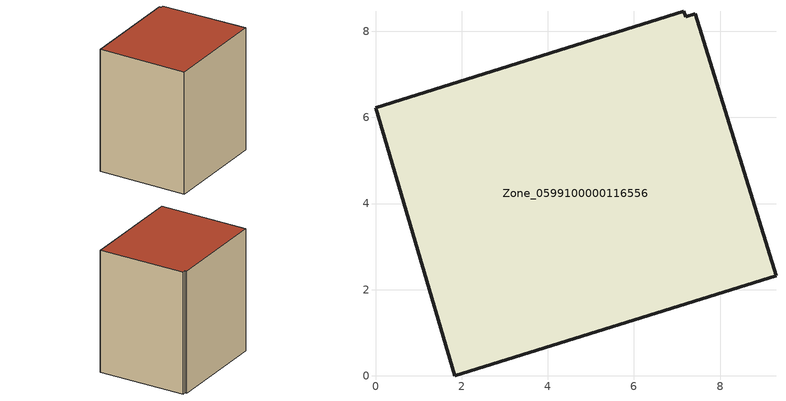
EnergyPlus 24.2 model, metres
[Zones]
Zone_0599100000116556
 floor ground (C_G): 7.2,8.34 7.42,8.41 9.3,2.33 1.84,0 0,6.23 7.16,8.47 z0
 wall outside (C_F): 1.84,0 9.3,2.33 7.42,8.41 7.2,8.34 7.16,8.47 0,6.23 1.84,0 z0:8.87
 roof outside (C_R): 7.42,8.41 7.2,8.34 7.16,8.47 0,6.23 1.84,0 9.3,2.33 z8.87
[BUILDING]
Pand.0599100000116556: North Axis=0; Terrain=City; Loads Convergence Tolerance Value=0.04; Temperature Convergence Tolerance Value=0.4; Solar Distribution=FullExterior; Maximum Number of Warmup Days=25; Minimum Number of Warmup Days=1
[Site:Location]
Rotterdam.The.Hague.AP_ZH_NLD Design_Conditions: Latitude=51.96; Longitude=4.45; Time Zone=1; Elevation=-4.5
[SITE:GROUNDTEMPERATURE:BUILDINGSURFACE]
18, 18, 18, 18, 18, 18, 18, 18, 18, 18, 18, 18
[MATERIAL] Thermal Absorptance=0.9; Solar Absorptance=0.7; Visible Absorptance=0.7
Name | Roughness | Thickness | Conductivity | Density | Specific Heat
G.TC.1975-1991 | MediumSmooth | 0.15 | 0.288461 | 540 | 1210
F.TC.1975-1991 | Rough | 0.3 | 0.230769 | 1920 | 840
R.TC.1975-1991 | MediumRough | 0.2 | 0.153846 | 1500 | 1000
[CONSTRUCTION]
C_G: G.TC.1975-1991
C_F: F.TC.1975-1991
C_R: R.TC.1975-1991
[ZONE]
Zone_0599100000116556: Type=1; Multiplier=1; Ceiling Height=Autocalculate; Volume=Autocalculate; Floor Area=autocalculate; Part of Total Floor Area=Yes
[ZONEINFILTRATION:DESIGNFLOWRATE]
Infil_Zone_0599100000116556: Zone or ZoneList or Space or SpaceList=Zone_0599100000116556; Schedule=AlwaysOn; Design Flow Rate Calculation Method=Flow/Area; Flow Rate per Floor Area=0.003; Constant Term Coefficient=1; Temperature Term Coefficient=0; Velocity Term Coefficient=0; Velocity Squared Term Coefficient=0
[HVACTEMPLATE:ZONE:IDEALLOADSAIRSYSTEM]
Zone_0599100000116556: Maximum Heating Supply Air Temperature=50; Minimum Cooling Supply Air Temperature=13; Maximum Heating Supply Air Humidity Ratio=0.0156; Minimum Cooling Supply Air Humidity Ratio=0.0077; Heating Limit=NoLimit; Cooling Limit=NoLimit; Dehumidification Control Type=ConstantSensibleHeatRatio; Cooling Sensible Heat Ratio=0.7; Dehumidification Setpoint=60; Humidification Control Type=None; Humidification Setpoint=30; Outdoor Air Method=None; Outdoor Air Flow Rate per Person=0.00944; Outdoor Air Flow Rate per Zone Floor Area=0; Outdoor Air Flow Rate per Zone=0; Demand Controlled Ventilation Type=None; Outdoor Air Economizer Type=NoEconomizer; Heat Recovery Type=None; Sensible Heat Recovery Effectiveness=0.7; Latent Heat Recovery Effectiveness=0.65
[ZONECONTROL:THERMOSTAT]
ThermostatControl_Zone_0599100000116556: Zone or ZoneList=Zone_0599100000116556; Control Type Schedule=DualSetpointControlType; Control 1=Thermostat_Zone_0599100000116556; Temperature Difference Between Cutout And Setpoint=0
[THERMOSTATSETPOINT:DUALSETPOINT]
Thermostat_Zone_0599100000116556: Heating Setpoint Temperature Schedule=HeatingSetpoint_Zone_0599100000116556; Cooling Setpoint Temperature Schedule=CoolingSetpoint_Zone_0599100000116556
[SCHEDULE:COMPACT]
HeatingSetpoint_Zone_0599100000116556: Through: 12/31, For: AllDays, Until: 24:00, 21
CoolingSetpoint_Zone_0599100000116556: Through: 12/31, For: AllDays, Until: 24:00, 24
DualSetpointControlType: Through: 12/31, For: AllDays, Until: 24:00, 4
AlwaysOn: Through: 12/31, For: AllDays, Until: 24:00, 1
